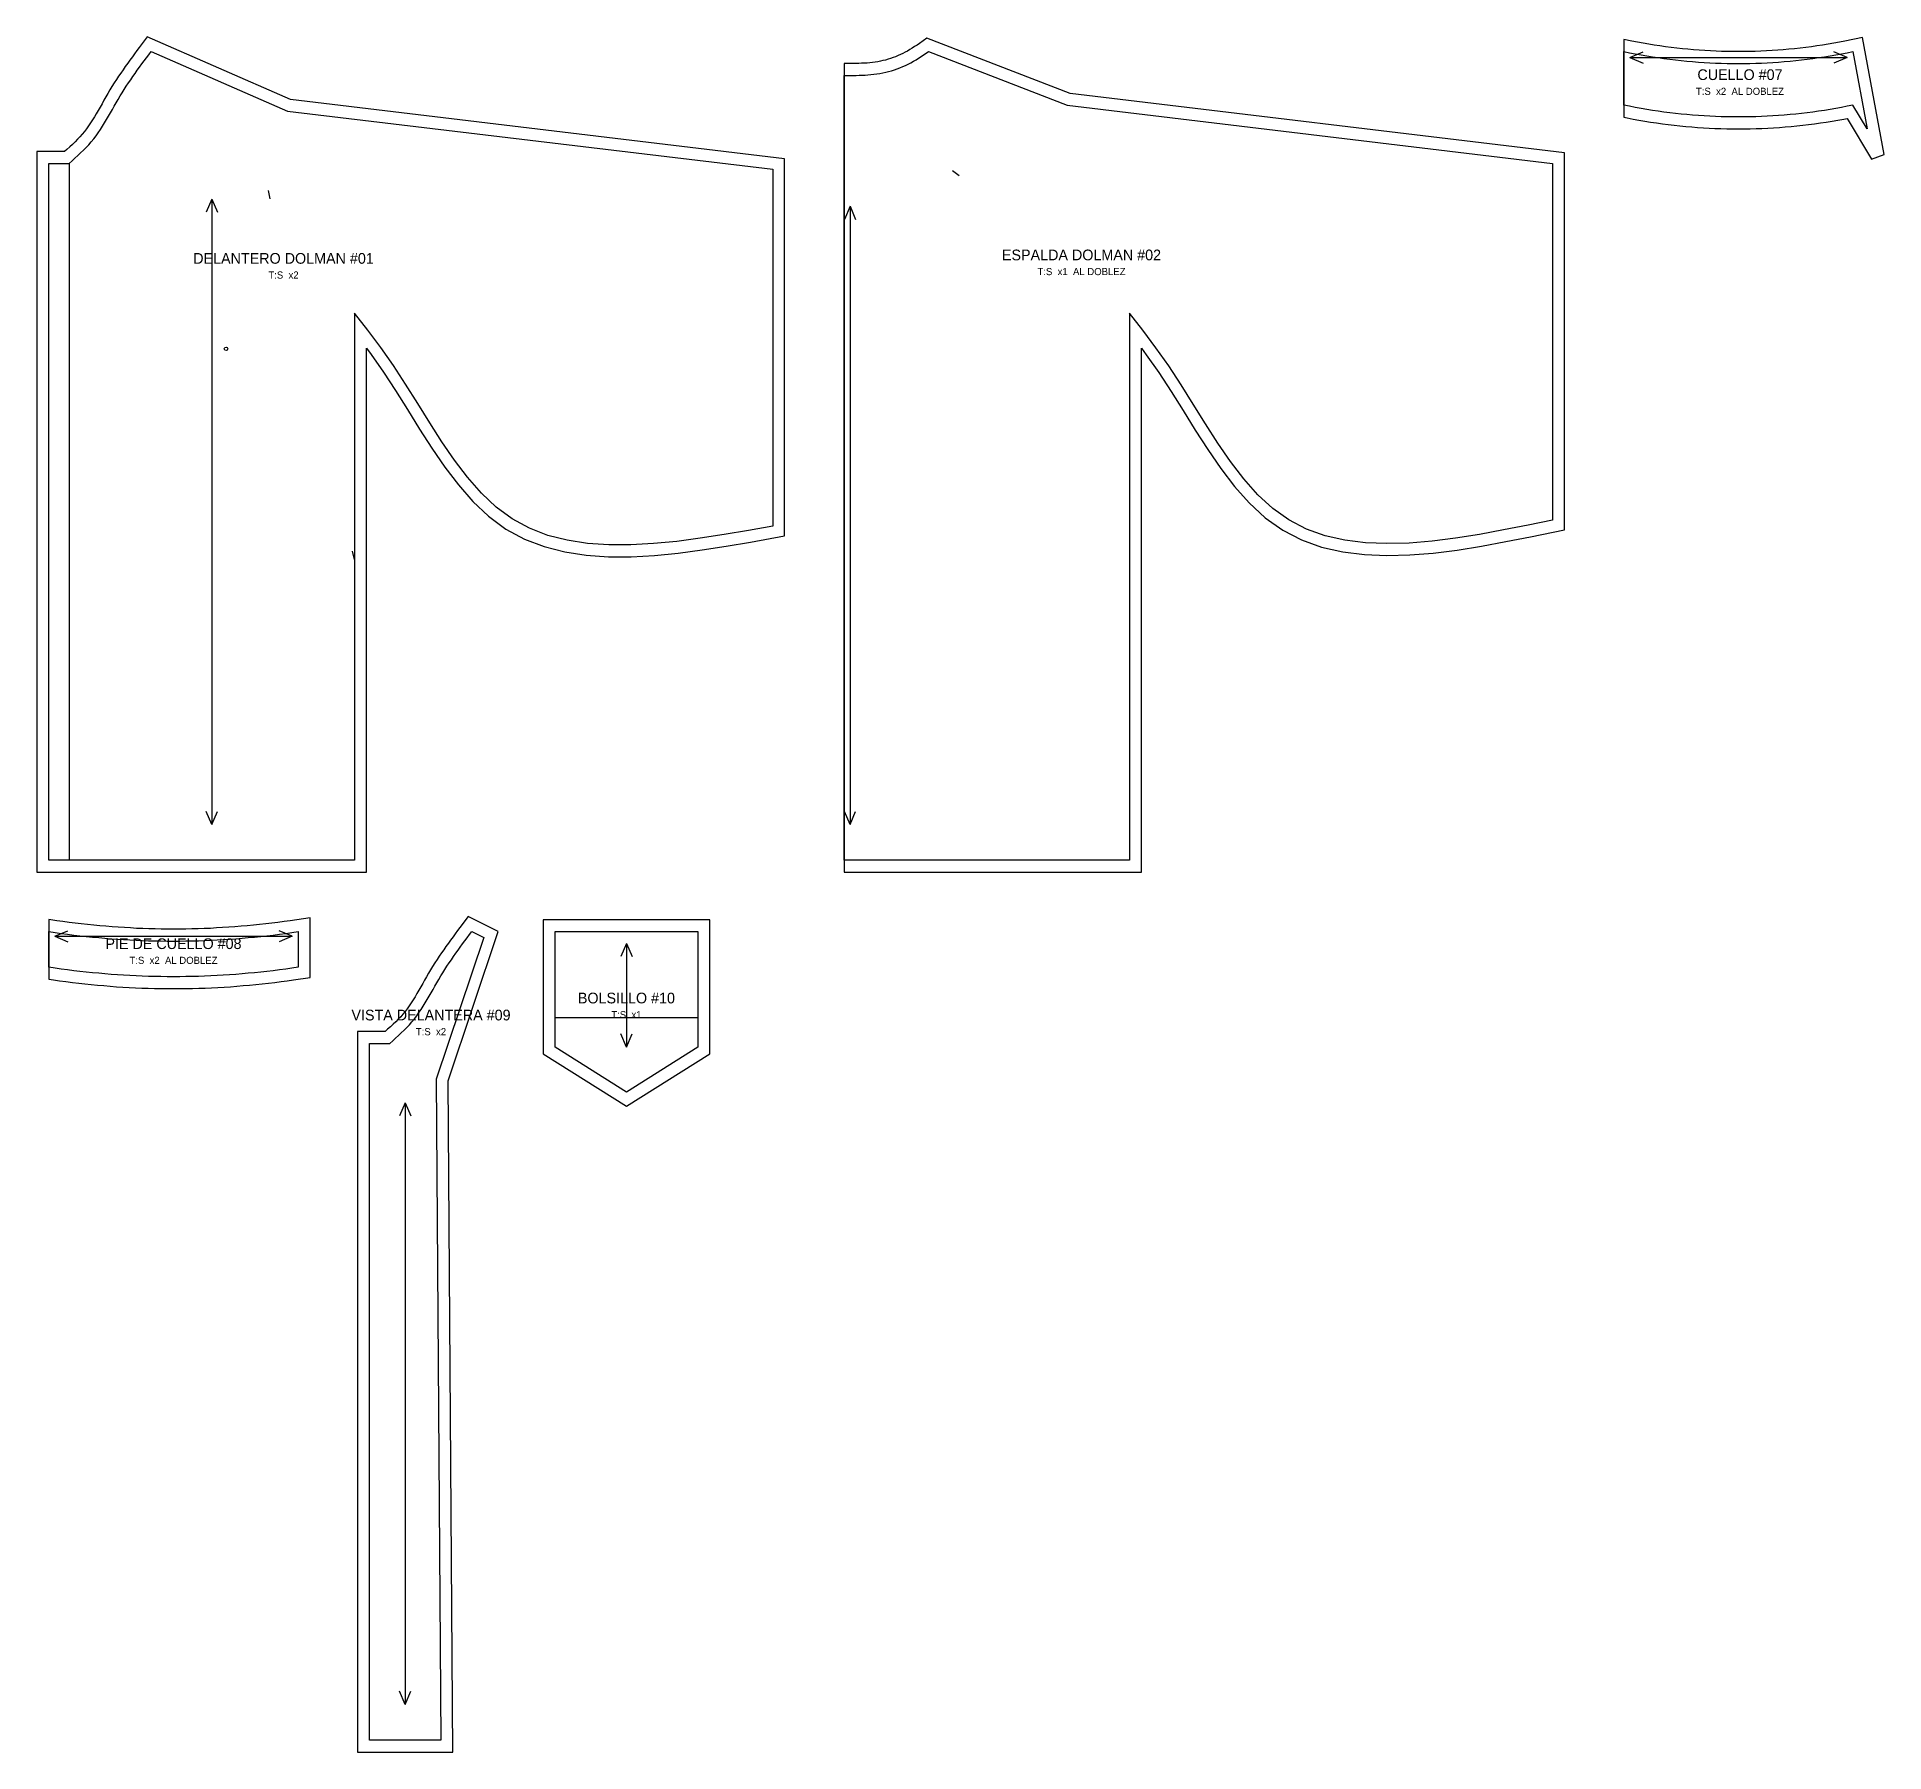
# Model space of a CAD drawing. Header units: centimetres. Extents: x -1 to 154, y -143 to 1.
import ezdxf
from ezdxf.enums import TextEntityAlignment as Align

# ---------------------------------------------------------------- set-up
doc = ezdxf.new("R2010")
doc.units = ezdxf.units.CM
for name, color, linetype in [('1', 1, 'Continuous'), ('11', 8, 'Continuous'), ('13', 7, 'Continuous'), ('15', 6, 'Continuous'), ('4', 4, 'Continuous'), ('6', 2, 'Continuous'), ('7', 3, 'Continuous'), ('8', 5, 'Continuous')]:
    doc.layers.add(name, color=color, linetype=linetype)

# ---------------------------------------------------------------- blocks, each defined once
blk = doc.blocks.new('P01_DELANTERO_DOLMAN')
at = {"layer": '1'}
blk.add_lwpolyline([(-2.7, -69), (25, -69), (25, -24.94), (25.39, -25.47), (26.44, -26.95), (27.45, -28.51), (28.46, -30.11), (29.47, -31.74), (30.51, -33.36), (31.59, -34.94), (32.73, -36.44), (33.94, -37.83), (35.27, -39.08), (36.71, -40.15), (38.28, -41), (39.94, -41.63), (41.68, -42.08), (43.48, -42.36), (45.35, -42.48), (47.26, -42.48), (49.21, -42.38), (51.2, -42.18), (53.22, -41.91), (55.25, -41.6), (57.29, -41.25), (60.16, -40.73), (60.16, -9.01), (18.62, -4.02), (6.57, 1.23), (5.9, 0.34), (5.71, 0.08), (5.51, -0.19), (5.32, -0.45), (5.12, -0.72), (4.93, -0.98), (4.73, -1.25), (4.54, -1.53), (4.35, -1.8), (4.16, -2.08), (3.98, -2.36), (3.79, -2.64), (3.61, -2.93), (3.44, -3.22), (3.26, -3.51), (3.1, -3.8), (2.93, -4.09), (2.77, -4.38), (2.61, -4.66), (2.45, -4.94), (2.29, -5.22), (2.13, -5.49), (1.97, -5.75), (1.81, -6), (1.64, -6.25), (1.47, -6.49), (1.29, -6.72), (1.11, -6.94), (0.92, -7.16), (0.72, -7.37), (0.51, -7.59), (0.29, -7.8), (0.06, -8.01), (-0.18, -8.22), (-0.38, -8.4), (-2.7, -8.4), (-2.7, -69)], close=True, dxfattribs=at)
at = {"layer": '11'}
blk.add_line((0, -9.4), (0, -68), dxfattribs=at)
at = {"layer": '4'}
for p, q in [((16.75, -11.69), (16.88, -12.37)), ((24, -42.7), (23.83, -42.02))]:
    blk.add_line(p, q, dxfattribs=at)
at = {"layer": '6'}
blk.add_circle((13.2, -25), 0.15, dxfattribs=at)
at = {"layer": '7'}
for p, q in [((12, -12.4), (11.53, -13.51)), ((12, -12.4), (12, -65)), ((12, -12.4), (12.47, -13.51)), ((12, -65), (11.53, -63.89)), ((12, -65), (12.47, -63.89))]:
    blk.add_line(p, q, dxfattribs=at)
at = {"layer": '8'}
blk.add_lwpolyline([(-1.7, -9.4), (0, -9.4), (0.25, -9.18), (0.49, -8.97), (0.73, -8.75), (0.97, -8.52), (1.21, -8.3), (1.44, -8.07), (1.66, -7.83), (1.87, -7.59), (2.08, -7.34), (2.27, -7.08), (2.46, -6.82), (2.64, -6.55), (2.82, -6.28), (2.99, -6), (3.15, -5.72), (3.32, -5.44), (3.48, -5.16), (3.64, -4.87), (3.8, -4.58), (3.96, -4.3), (4.13, -4.02), (4.29, -3.73), (4.46, -3.46), (4.64, -3.18), (4.81, -2.91), (4.99, -2.64), (5.18, -2.37), (5.36, -2.1), (5.55, -1.83), (5.74, -1.57), (5.93, -1.3), (6.12, -1.04), (6.32, -0.78), (6.51, -0.52), (6.7, -0.26), (6.9, 0), (18.36, -5), (59.16, -9.9), (59.16, -39.9), (57.12, -40.26), (55.09, -40.61), (53.07, -40.93), (51.09, -41.19), (49.14, -41.38), (47.23, -41.48), (45.38, -41.48), (43.59, -41.36), (41.88, -41.1), (40.24, -40.68), (38.7, -40.09), (37.25, -39.3), (35.91, -38.31), (34.67, -37.13), (33.5, -35.8), (32.4, -34.35), (31.34, -32.81), (30.32, -31.21), (29.31, -29.58), (28.3, -27.97), (27.27, -26.39), (26.2, -24.88), (25.11, -23.42), (24, -22), (24, -68), (-1.7, -68)], close=True, dxfattribs=at)
at = {"layer": '13'}
blk.add_text('DELANTERO DOLMAN #01', height=0.9, dxfattribs=at).set_placement((18.03, -17.39), align=Align.MIDDLE_CENTER)
at = {"layer": '15'}
blk.add_text('T:S  x2', height=0.6, dxfattribs=at).set_placement((18.03, -18.79), align=Align.MIDDLE_CENTER)
blk = doc.blocks.new('P02_ESPALDA_DOLMAN')
at = {"layer": '1'}
blk.add_lwpolyline([(25, -24.94), (25.41, -25.49), (26.47, -26.99), (27.49, -28.57), (28.51, -30.19), (29.53, -31.84), (30.58, -33.47), (31.67, -35.06), (32.82, -36.57), (34.06, -37.96), (35.41, -39.2), (36.88, -40.25), (38.47, -41.07), (40.15, -41.67), (41.92, -42.07), (43.75, -42.3), (45.63, -42.38), (47.57, -42.33), (49.54, -42.17), (51.55, -41.92), (53.58, -41.59), (55.64, -41.21), (57.7, -40.8), (60.56, -40.21), (60.56, -8.51), (19.01, -3.52), (6.97, 1.12), (6.33, 0.69), (6.13, 0.55), (5.93, 0.42), (5.73, 0.29), (5.53, 0.17), (5.34, 0.05), (5.14, -0.05), (4.94, -0.16), (4.74, -0.25), (4.54, -0.34), (4.33, -0.43), (4.12, -0.51), (3.91, -0.58), (3.7, -0.65), (3.49, -0.71), (3.27, -0.76), (3.06, -0.81), (2.84, -0.85), (2.62, -0.88), (2.39, -0.91), (2.17, -0.94), (1.94, -0.96), (1.71, -0.97), (1.47, -0.98), (1.23, -0.99), (0.99, -1), (0.75, -1), (0.5, -1), (0.25, -1), (0, -1), (0, -69), (25, -69), (25, -24.94)], close=True, dxfattribs=at)
at = {"layer": '4'}
blk.add_line((9.12, -10), (9.68, -10.42), dxfattribs=at)
at = {"layer": '7'}
for p, q in [((0.5, -13), (0.03, -14.11)), ((0.5, -13), (0.5, -65)), ((0.5, -13), (0.97, -14.11)), ((0.5, -65), (0.03, -63.89)), ((0.5, -65), (0.97, -63.89))]:
    blk.add_line(p, q, dxfattribs=at)
at = {"layer": '8'}
blk.add_lwpolyline([(0, -2), (0.25, -2), (0.5, -2), (0.76, -2), (1.01, -2), (1.26, -1.99), (1.51, -1.98), (1.76, -1.97), (2.01, -1.95), (2.26, -1.93), (2.51, -1.91), (2.76, -1.87), (3.01, -1.83), (3.25, -1.79), (3.5, -1.73), (3.74, -1.67), (3.99, -1.61), (4.23, -1.53), (4.46, -1.45), (4.7, -1.36), (4.93, -1.26), (5.16, -1.16), (5.39, -1.05), (5.61, -0.94), (5.83, -0.81), (6.05, -0.69), (6.26, -0.55), (6.47, -0.42), (6.68, -0.28), (6.89, -0.14), (7.1, 0), (18.76, -4.5), (59.56, -9.4), (59.56, -39.4), (57.5, -39.82), (55.45, -40.23), (53.42, -40.61), (51.41, -40.93), (49.44, -41.17), (47.51, -41.33), (45.64, -41.38), (43.83, -41.31), (42.09, -41.09), (40.44, -40.71), (38.87, -40.15), (37.4, -39.39), (36.04, -38.42), (34.78, -37.26), (33.6, -35.93), (32.48, -34.47), (31.41, -32.92), (30.38, -31.31), (29.36, -29.66), (28.33, -28.03), (27.29, -26.43), (26.22, -24.9), (25.12, -23.44), (24, -22), (24, -68), (0, -68)], close=True, dxfattribs=at)
at = {"layer": '13'}
blk.add_text('ESPALDA DOLMAN #02', height=0.9, dxfattribs=at).set_placement((19.96, -17.1), align=Align.MIDDLE_CENTER)
at = {"layer": '15'}
blk.add_text('T:S  x1  AL DOBLEZ', height=0.6, dxfattribs=at).set_placement((19.96, -18.5), align=Align.MIDDLE_CENTER)
blk = doc.blocks.new('P07_CUELLO')
at = {"layer": '1'}
blk.add_lwpolyline([(0.78, -5.67), (1.27, -5.76), (1.76, -5.85), (2.25, -5.93), (2.75, -6), (3.24, -6.07), (3.73, -6.13), (4.22, -6.19), (4.71, -6.24), (5.2, -6.29), (5.7, -6.34), (6.19, -6.37), (6.68, -6.41), (7.17, -6.44), (7.66, -6.46), (8.16, -6.48), (8.65, -6.49), (9.14, -6.5), (9.63, -6.5), (10.12, -6.5), (10.62, -6.49), (11.11, -6.48), (11.6, -6.46), (12.09, -6.44), (12.58, -6.41), (13.08, -6.37), (13.57, -6.34), (14.06, -6.29), (14.55, -6.24), (15.04, -6.19), (15.53, -6.13), (16.03, -6.07), (16.52, -6), (17.01, -5.93), (17.5, -5.85), (17.99, -5.76), (18.48, -5.67), (18.77, -5.62), (20.82, -9.04), (21.88, -8.64), (20.06, 1.18), (18.59, 0.88), (18.12, 0.79), (17.65, 0.71), (17.17, 0.63), (16.7, 0.55), (16.23, 0.48), (15.76, 0.41), (15.29, 0.35), (14.82, 0.3), (14.34, 0.24), (13.87, 0.2), (13.4, 0.16), (12.93, 0.12), (12.46, 0.09), (11.99, 0.06), (11.52, 0.04), (11.05, 0.02), (10.57, 0.01), (10.1, 0), (9.63, 0), (9.16, 0), (8.69, 0.01), (8.22, 0.02), (7.75, 0.04), (7.28, 0.06), (6.8, 0.09), (6.33, 0.12), (5.86, 0.16), (5.39, 0.2), (4.92, 0.24), (4.45, 0.3), (3.98, 0.35), (3.5, 0.41), (3.03, 0.48), (2.56, 0.55), (2.09, 0.63), (1.62, 0.71), (1.15, 0.79), (0.68, 0.88), (0, 1.02), (0, -5.52), (0.29, -5.58), (0.78, -5.67)], close=True, dxfattribs=at)
at = {"layer": '7'}
for p, q in [((0.5, -0.5), (1.61, -0.03)), ((0.5, -0.5), (18.76, -0.5)), ((0.5, -0.5), (1.61, -0.97)), ((18.76, -0.5), (17.66, -0.03)), ((18.76, -0.5), (17.66, -0.97))]:
    blk.add_line(p, q, dxfattribs=at)
at = {"layer": '8'}
blk.add_lwpolyline([(0, 0), (0.48, -0.1), (0.96, -0.19), (1.44, -0.28), (1.93, -0.36), (2.41, -0.44), (2.89, -0.51), (3.37, -0.58), (3.85, -0.64), (4.33, -0.7), (4.82, -0.75), (5.3, -0.8), (5.78, -0.84), (6.26, -0.88), (6.74, -0.91), (7.22, -0.94), (7.71, -0.96), (8.19, -0.98), (8.67, -0.99), (9.15, -1), (9.63, -1), (10.11, -1), (10.6, -0.99), (11.08, -0.98), (11.56, -0.96), (12.04, -0.94), (12.52, -0.91), (13, -0.88), (13.48, -0.84), (13.97, -0.8), (14.45, -0.75), (14.93, -0.7), (15.41, -0.64), (15.89, -0.58), (16.37, -0.51), (16.86, -0.44), (17.34, -0.36), (17.82, -0.28), (18.3, -0.19), (18.78, -0.1), (19.26, 0), (20.46, -6.5), (19.26, -4.5), (18.78, -4.6), (18.3, -4.69), (17.82, -4.78), (17.34, -4.86), (16.86, -4.94), (16.37, -5.01), (15.89, -5.08), (15.41, -5.14), (14.93, -5.2), (14.45, -5.25), (13.97, -5.3), (13.48, -5.34), (13, -5.38), (12.52, -5.41), (12.04, -5.44), (11.56, -5.46), (11.08, -5.48), (10.6, -5.49), (10.11, -5.5), (9.63, -5.5), (9.15, -5.5), (8.67, -5.49), (8.19, -5.48), (7.71, -5.46), (7.22, -5.44), (6.74, -5.41), (6.26, -5.38), (5.78, -5.34), (5.3, -5.3), (4.82, -5.25), (4.33, -5.2), (3.85, -5.14), (3.37, -5.08), (2.89, -5.01), (2.41, -4.94), (1.93, -4.86), (1.44, -4.78), (0.96, -4.69), (0.48, -4.6), (0, -4.5)], close=True, dxfattribs=at)
at = {"layer": '13'}
blk.add_text('CUELLO #07', height=0.9, dxfattribs=at).set_placement((9.76, -1.94), align=Align.MIDDLE_CENTER)
at = {"layer": '15'}
blk.add_text('T:S  x2  AL DOBLEZ', height=0.6, dxfattribs=at).set_placement((9.76, -3.34), align=Align.MIDDLE_CENTER)
blk = doc.blocks.new('P08_PIE_DE_CUELLO')
at = {"layer": '1'}
blk.add_lwpolyline([(0.91, -4.14), (1.44, -4.21), (1.98, -4.28), (2.51, -4.34), (3.04, -4.4), (3.57, -4.46), (4.1, -4.51), (4.63, -4.55), (5.16, -4.6), (5.7, -4.64), (6.23, -4.67), (6.76, -4.7), (7.29, -4.73), (7.82, -4.75), (8.36, -4.77), (8.89, -4.78), (9.42, -4.79), (9.95, -4.8), (10.48, -4.8), (11.01, -4.8), (11.55, -4.79), (12.08, -4.78), (12.61, -4.77), (13.14, -4.75), (13.67, -4.73), (14.2, -4.7), (14.74, -4.67), (15.27, -4.64), (15.8, -4.6), (16.33, -4.55), (16.86, -4.51), (17.39, -4.46), (17.93, -4.4), (18.46, -4.34), (18.99, -4.28), (19.52, -4.21), (20.05, -4.14), (20.58, -4.07), (21.96, -3.86), (21.96, 1.16), (20.3, 0.91), (19.78, 0.84), (19.26, 0.77), (18.75, 0.7), (18.23, 0.64), (17.71, 0.59), (17.2, 0.53), (16.68, 0.48), (16.16, 0.44), (15.65, 0.4), (15.13, 0.36), (14.61, 0.33), (14.1, 0.3), (13.58, 0.27), (13.06, 0.25), (12.55, 0.23), (12.03, 0.22), (11.51, 0.21), (11, 0.2), (10.48, 0.2), (9.97, 0.2), (9.45, 0.21), (8.93, 0.22), (8.42, 0.23), (7.9, 0.25), (7.38, 0.27), (6.87, 0.3), (6.35, 0.33), (5.83, 0.36), (5.32, 0.4), (4.8, 0.44), (4.28, 0.48), (3.77, 0.53), (3.25, 0.59), (2.73, 0.64), (2.22, 0.7), (1.7, 0.77), (1.18, 0.84), (0.67, 0.91), (0, 1.01), (0, -4.01), (0.38, -4.07), (0.91, -4.14)], close=True, dxfattribs=at)
at = {"layer": '7'}
for p, q in [((0.5, -0.4), (1.61, 0.07)), ((20.46, -0.4), (19.36, 0.07)), ((0.5, -0.4), (20.46, -0.4)), ((0.5, -0.4), (1.61, -0.87)), ((20.46, -0.4), (19.36, -0.87))]:
    blk.add_line(p, q, dxfattribs=at)
at = {"layer": '8'}
blk.add_lwpolyline([(0, 0), (0.52, -0.08), (1.05, -0.15), (1.57, -0.22), (2.1, -0.29), (2.62, -0.35), (3.14, -0.41), (3.67, -0.46), (4.19, -0.51), (4.72, -0.56), (5.24, -0.6), (5.77, -0.64), (6.29, -0.67), (6.81, -0.7), (7.34, -0.73), (7.86, -0.75), (8.39, -0.77), (8.91, -0.78), (9.43, -0.79), (9.96, -0.8), (10.48, -0.8), (11.01, -0.8), (11.53, -0.79), (12.05, -0.78), (12.58, -0.77), (13.1, -0.75), (13.63, -0.73), (14.15, -0.7), (14.67, -0.67), (15.2, -0.64), (15.72, -0.6), (16.25, -0.56), (16.77, -0.51), (17.3, -0.46), (17.82, -0.41), (18.34, -0.35), (18.87, -0.29), (19.39, -0.22), (19.92, -0.15), (20.44, -0.08), (20.96, 0), (20.96, -3), (20.44, -3.08), (19.92, -3.15), (19.39, -3.22), (18.87, -3.29), (18.34, -3.35), (17.82, -3.41), (17.3, -3.46), (16.77, -3.51), (16.25, -3.56), (15.72, -3.6), (15.2, -3.64), (14.67, -3.67), (14.15, -3.7), (13.63, -3.73), (13.1, -3.75), (12.58, -3.77), (12.05, -3.78), (11.53, -3.79), (11.01, -3.8), (10.48, -3.8), (9.96, -3.8), (9.43, -3.79), (8.91, -3.78), (8.39, -3.77), (7.86, -3.75), (7.34, -3.73), (6.81, -3.7), (6.29, -3.67), (5.77, -3.64), (5.24, -3.6), (4.72, -3.56), (4.19, -3.51), (3.67, -3.46), (3.14, -3.41), (2.62, -3.35), (2.1, -3.29), (1.57, -3.22), (1.05, -3.15), (0.52, -3.08), (0, -3)], close=True, dxfattribs=at)
at = {"layer": '13'}
blk.add_text('PIE DE CUELLO #08', height=0.9, dxfattribs=at).set_placement((10.48, -1.02), align=Align.MIDDLE_CENTER)
at = {"layer": '15'}
blk.add_text('T:S  x2  AL DOBLEZ', height=0.6, dxfattribs=at).set_placement((10.48, -2.42), align=Align.MIDDLE_CENTER)
blk = doc.blocks.new('P09_VISTA_DELANTERA')
at = {"layer": '1'}
blk.add_lwpolyline([(-2.7, -69), (5.31, -69), (4.9, -12.56), (9.12, 0.01), (6.6, 1.27), (5.9, 0.34), (5.71, 0.08), (5.51, -0.19), (5.32, -0.45), (5.12, -0.72), (4.93, -0.98), (4.73, -1.25), (4.54, -1.53), (4.35, -1.8), (4.16, -2.08), (3.98, -2.36), (3.79, -2.64), (3.61, -2.93), (3.44, -3.22), (3.26, -3.51), (3.1, -3.8), (2.93, -4.09), (2.77, -4.38), (2.61, -4.66), (2.45, -4.94), (2.29, -5.22), (2.13, -5.49), (1.97, -5.75), (1.81, -6), (1.64, -6.25), (1.47, -6.49), (1.29, -6.72), (1.11, -6.94), (0.92, -7.16), (0.72, -7.37), (0.51, -7.59), (0.29, -7.8), (0.06, -8.01), (-0.18, -8.22), (-0.38, -8.4), (-2.7, -8.4), (-2.7, -69)], close=True, dxfattribs=at)
at = {"layer": '7'}
for p, q in [((1.3, -14.4), (0.83, -15.51)), ((1.3, -14.4), (1.3, -65)), ((1.3, -14.4), (1.77, -15.51)), ((1.3, -65), (0.83, -63.89)), ((1.3, -65), (1.77, -63.89))]:
    blk.add_line(p, q, dxfattribs=at)
at = {"layer": '8'}
blk.add_lwpolyline([(-1.7, -9.4), (0, -9.4), (0.25, -9.18), (0.49, -8.97), (0.73, -8.75), (0.97, -8.52), (1.21, -8.3), (1.44, -8.07), (1.66, -7.83), (1.87, -7.59), (2.08, -7.34), (2.27, -7.08), (2.46, -6.82), (2.64, -6.55), (2.82, -6.28), (2.99, -6), (3.15, -5.72), (3.32, -5.44), (3.48, -5.16), (3.64, -4.87), (3.8, -4.58), (3.96, -4.3), (4.13, -4.02), (4.29, -3.73), (4.46, -3.46), (4.64, -3.18), (4.81, -2.91), (4.99, -2.64), (5.18, -2.37), (5.36, -2.1), (5.55, -1.83), (5.74, -1.57), (5.93, -1.3), (6.12, -1.04), (6.32, -0.78), (6.51, -0.52), (6.7, -0.26), (6.9, 0), (7.9, -0.5), (3.9, -12.4), (4.3, -68), (-1.7, -68)], close=True, dxfattribs=at)
at = {"layer": '13'}
blk.add_text('VISTA DELANTERA #09', height=0.9, dxfattribs=at).set_placement((3.47, -7.02), align=Align.MIDDLE_CENTER)
at = {"layer": '15'}
blk.add_text('T:S  x2', height=0.6, dxfattribs=at).set_placement((3.47, -8.42), align=Align.MIDDLE_CENTER)
blk = doc.blocks.new('P10_BOLSILLO')
at = {"layer": '1'}
blk.add_lwpolyline([(-1, -10.27), (6, -14.68), (13, -10.27), (13, 1), (-1, 1), (-1, -10.27)], close=True, dxfattribs=at)
at = {"layer": '11'}
blk.add_line((0, -7.22), (12, -7.22), dxfattribs=at)
at = {"layer": '7'}
for p, q in [((6, -1), (5.53, -2.11)), ((6, -1), (6, -9.72)), ((6, -1), (6.47, -2.11)), ((6, -9.72), (5.53, -8.61)), ((6, -9.72), (6.47, -8.61))]:
    blk.add_line(p, q, dxfattribs=at)
at = {"layer": '8'}
blk.add_lwpolyline([(0, 0), (12, 0), (12, -9.72), (6, -13.5), (0, -9.72)], close=True, dxfattribs=at)
at = {"layer": '13'}
blk.add_text('BOLSILLO #10', height=0.9, dxfattribs=at).set_placement((6, -5.59), align=Align.MIDDLE_CENTER)
at = {"layer": '15'}
blk.add_text('T:S  x1', height=0.6, dxfattribs=at).set_placement((6, -6.99), align=Align.MIDDLE_CENTER)

msp = doc.modelspace()

# ---------------------------------------------------------------- block references
for name, p in [('P01_DELANTERO_DOLMAN', (1.7, 0)), ('P02_ESPALDA_DOLMAN', (66.86, 0)), ('P07_CUELLO', (132.42, 0)), ('P08_PIE_DE_CUELLO', (0, -74)), ('P09_VISTA_DELANTERA', (28.66, -74)), ('P10_BOLSILLO', (42.56, -74))]:
    msp.add_blockref(name, p)

doc.saveas('drawing.dxf')
